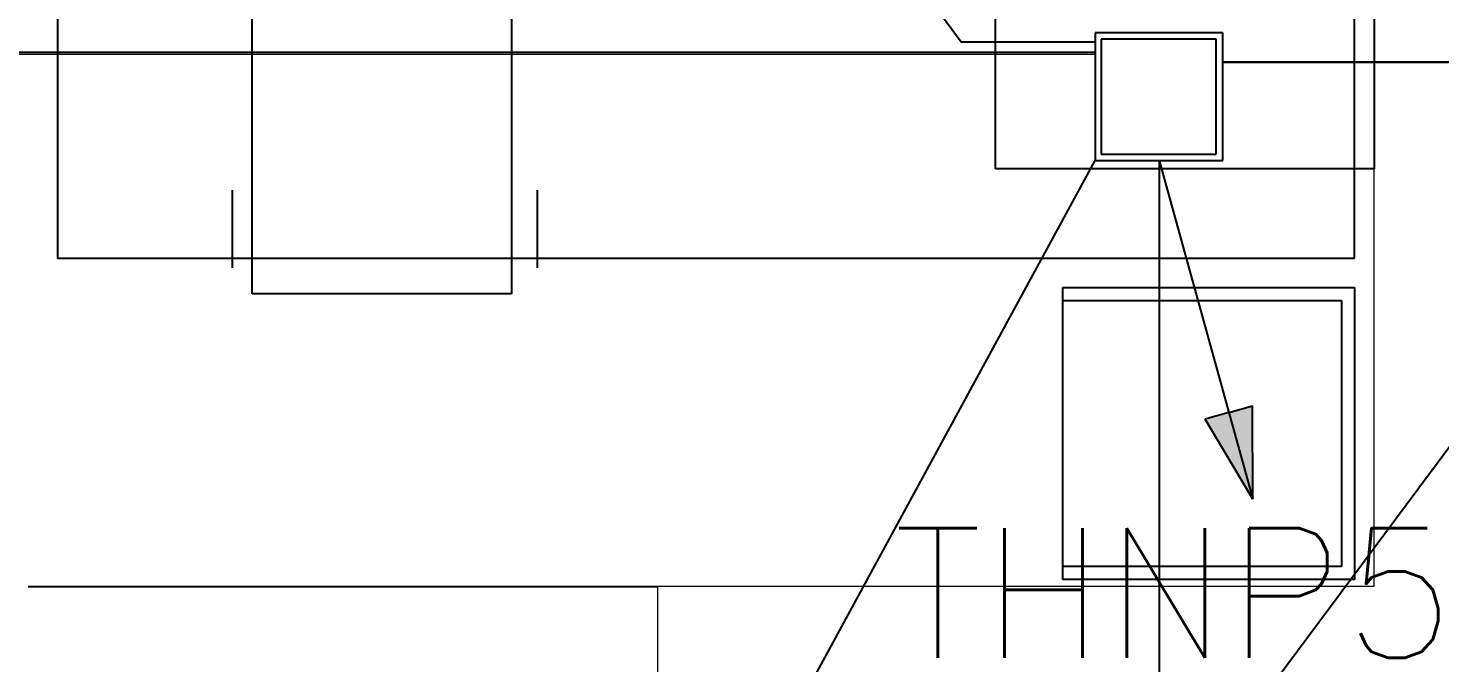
# Model space of a CAD drawing. Header units: inches. Extents: x 567429 to 582707, y 126347 to 133675.
# Drawn here: x 578093 to 578310.6, y 131333.5 to 131431.3 of the extents above; entities that cross this region are included whole.
import ezdxf

# ---------------------------------------------------------------- set-up
doc = ezdxf.new("R2010")
doc.units = ezdxf.units.IN
doc.header["$MEASUREMENT"] = 0
for name, color, linetype in [('BORD', 3, 'Continuous'), ('COMPUTER WIRE', 4, 'Continuous'), ('ELECT', 3, 'Continuous'), ('mobl', 11, 'Continuous'), ('NURSE CALL WIRE', 4, 'Continuous'), ('SOCKET', 3, 'Continuous'), ('SOCKET WIRE', 4, 'Continuous'), ('TEL WIRE', 4, 'Continuous'), ('wall kanaf', 4, 'Continuous')]:
    doc.layers.add(name, color=color, linetype=linetype)
doc.styles.add('2floorplan$0$style1', font='romans.shx', dxfattribs={"height": 40})
doc.linetypes.add('ZIGZAG', pattern='A,0.0001,-0.2,[131,ltypeshp.shx,S=0.2,R=0,X=-0.2,Y=0],-0.4,[131,ltypeshp.shx,S=0.2,R=180,X=0.2,Y=0],-0.2', length=0.8001)

# ---------------------------------------------------------------- blocks, each defined once
blk = doc.blocks.new('BOARD2')
at = {"layer": 'BORD', "color": 4}
for p, q in [((-163.07, 0), (163.07, 0)), ((163.07, 0), (163.07, -61.63)), ((163.07, -61.63), (-163.07, -61.63))]:
    blk.add_line(p, q, dxfattribs=at)
at = {"layer": 'BORD'}
for p, q in [((140.93, -24.65), (140.93, -45.44)), ((161.72, -24.65), (140.93, -24.65)), ((161.72, -45.44), (161.72, -24.65)), ((141.94, -25.76), (141.94, -44.47)), ((160.65, -25.76), (141.94, -25.76)), ((160.65, -44.47), (160.65, -25.76)), ((140.93, -45.44), (161.72, -45.44)), ((141.94, -44.47), (160.65, -44.47))]:
    blk.add_line(p, q, dxfattribs=at)
blk = doc.blocks.new('FELESH')
at = {"layer": 'ELECT', "ltscale": 5}
for points in [[(5.31, 6.5), (3.03, 7.97), (-0.07, -1.84)], [(5.31, 6.5), (3.03, 7.97), (-0.07, -1.84)], [(5.31, 6.5), (7.58, 5.03), (-0.07, -1.84)], [(5.31, 6.5), (7.58, 5.03), (-0.07, -1.84)]]:
    blk.add_hatch(color=4, dxfattribs=at).paths.add_polyline_path(points)
at = {"layer": 'ELECT', "color": 4, "ltscale": 5}
for p, q in [((20.97, 30.75), (5.31, 6.5)), ((5.31, 6.5), (-0.07, -1.84))]:
    blk.add_line(p, q, dxfattribs=at)
at = {"layer": 'ELECT', "color": 4}
for p, q in [((-0.07, -1.84), (3.03, 7.97)), ((5.31, 6.5), (3.03, 7.97)), ((5.31, 6.5), (7.58, 5.03)), ((-0.07, -1.84), (7.58, 5.03)), ((-0.07, -1.84), (7.58, 5.03))]:
    blk.add_line(p, q, dxfattribs=at)

msp = doc.modelspace()

# ---------------------------------------------------------------- linework, layer by layer
at = {"layer": 'COMPUTER WIRE'}
msp.add_line((578267.34, 131410.93), (578267.34, 131078.04), dxfattribs=at)
at = {"layer": 'mobl', "color": 15}
for p, q in [((578127.49, 131390.38), (578127.49, 131490.38)), ((578167.49, 131490.38), (578167.49, 131390.38)), ((578097.49, 131485.88), (578097.49, 131395.88)), ((578297.49, 131395.88), (578297.49, 131485.88)), ((578124.49, 131394.38), (578124.49, 131406.38)), ((578171.49, 131394.38), (578171.49, 131406.38)), ((578097.49, 131395.88), (578297.49, 131395.88)), ((578167.49, 131390.38), (578127.49, 131390.38)), ((578252.49, 131391.38), (578297.49, 131391.38)), ((578252.49, 131346.38), (578252.49, 131391.38)), ((578297.49, 131391.38), (578297.49, 131346.38)), ((578252.49, 131389.38), (578295.49, 131389.38)), ((578295.49, 131389.38), (578295.49, 131348.38)), ((578295.49, 131348.38), (578252.49, 131348.38)), ((578297.49, 131346.38), (578252.49, 131346.38))]:
    msp.add_line(p, q, dxfattribs=at)
at = {"layer": 'mobl', "color": 15, "linetype": 'ZIGZAG', "ltscale": 20}
msp.add_line((578092.99, 131345.29), (578189.99, 131345.29), dxfattribs=at)
at = {"layer": 'NURSE CALL WIRE'}
for p, q in [((577658.72, 131427.57), (578257.48, 131427.67)), ((578339.02, 131426.09), (578277.18, 131426.08)), ((578226.88, 131252.35), (578348.87, 131416.24))]:
    msp.add_line(p, q, dxfattribs=at)
at = {"layer": 'SOCKET WIRE'}
for p, q in [((577976.85, 131782.61), (578236.82, 131429.24)), ((578257.48, 131427.32), (577658.72, 131427.22)), ((578236.82, 131429.24), (578257.48, 131429.24)), ((578277.18, 131426.08), (578339.02, 131426.09)), ((578176.51, 131262.04), (578257.49, 131410.93))]:
    msp.add_line(p, q, dxfattribs=at)
at = {"layer": 'TEL WIRE'}
msp.add_line((578267.34, 131410.93), (578267.34, 131078.04), dxfattribs=at)
at = {"layer": 'wall kanaf', "color": 15, "lineweight": 20, "ltscale": 0.1}
for p, q in [((578300.49, 131859.79), (578300.49, 131345.29)), ((578300.49, 131345.29), (578189.99, 131345.29)), ((578189.99, 131345.29), (578189.99, 131112.79))]:
    msp.add_line(p, q, dxfattribs=at)

# ---------------------------------------------------------------- block references
at = {"layer": 'BORD', "ltscale": 5, "xscale": 0.947301618010808, "yscale": 0.947301618010808, "zscale": 0.947301618010808, "rotation": 270.0091431634974}
msp.add_blockref('BOARD2', (578300.51, 131564.13), dxfattribs=at)
at = {"layer": 'SOCKET WIRE', "xscale": 1.395348837309238, "yscale": 1.395348837309238, "zscale": 1.395348837309238, "rotation": 48.34405413831345}
msp.add_blockref('FELESH', (578279.95, 131360.55), dxfattribs=at)

# ---------------------------------------------------------------- texts
at = {"layer": 'SOCKET', "color": 2, "style": '2floorplan$0$style1'}
msp.add_text('THNP5-15', height=20, dxfattribs=at).set_placement((578226.4, 131334.29))

doc.saveas('drawing.dxf')
